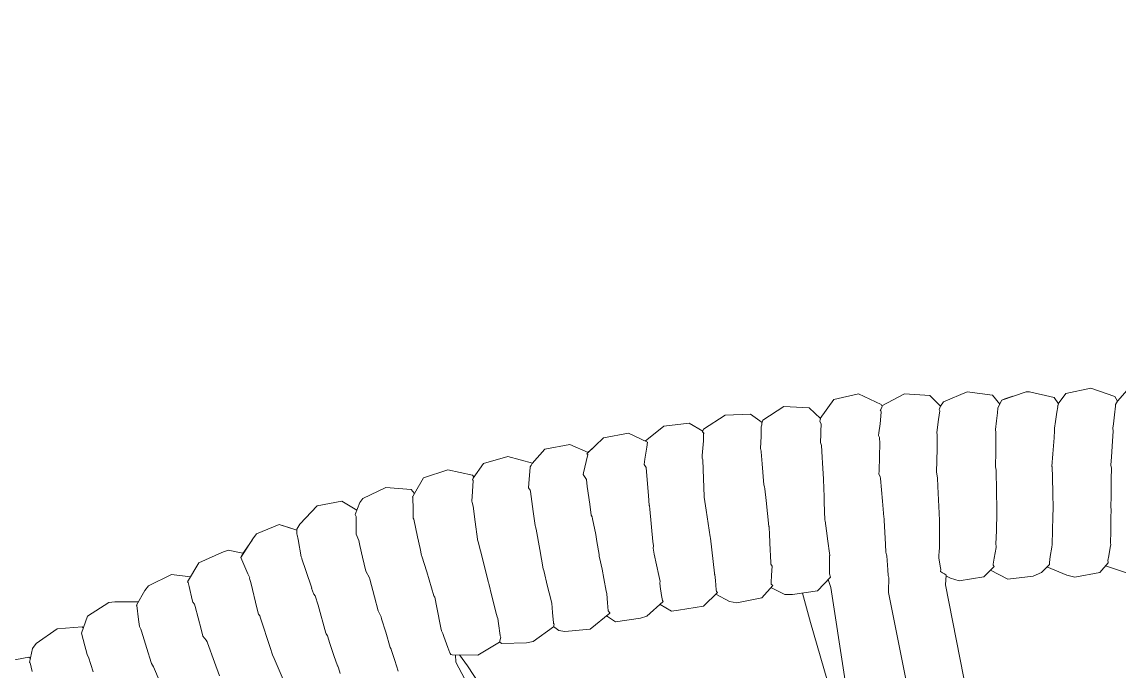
# Model space of a CAD drawing. Header units: centimetres. Extents: x 5488 to 20269, y -31398 to -19684.
# Drawn here: x 6311.59 to 6330.26, y -23742.49 to -23731.44 of the extents above; entities that cross this region are included whole.
import ezdxf

# ---------------------------------------------------------------- set-up
doc = ezdxf.new("R2010")
doc.units = ezdxf.units.CM
doc.layers.add('xxx_Auto_Kaplama_Ahşap Tarama', color=16, linetype='Continuous', lineweight=5)
doc.layers.add('xxx_Auto_Tefris_Tefris', color=32, linetype='Continuous', lineweight=15)

# ---------------------------------------------------------------- blocks, each defined once
blk = doc.blocks.new('trtetre')
at = {"color": 0, "linetype": 'ByBlock'}
for points in [[(428.488, 79.593), (428.654, 79.406)], [(429.103, 79.625), (428.694, 79.484)], [(429.103, 79.625), (429.53, 79.537)], [(429.53, 79.537), (429.659, 79.36)], [(429.73, 79.466), (430.151, 79.566)], [(430.151, 79.566), (430.207, 79.564)], [(430.617, 79.422), (430.207, 79.564)], [(430.781, 79.505), (431.212, 79.563)], [(431.212, 79.563), (431.612, 79.394)], [(431.844, 79.5), (432.276, 79.53)], [(432.276, 79.53), (432.662, 79.326)], [(432.67, 79.347), (433.06, 79.53)], [(433.06, 79.53), (433.478, 79.434)], [(428.653, 79.405), (428.694, 79.484)], [(428.669, 79.374), (428.653, 79.405)], [(428.685, 79.345), (428.669, 79.374)], [(428.685, 79.345), (428.688, 79.337)], [(429.658, 79.358), (429.73, 79.466)], [(429.661, 79.341), (429.658, 79.358)], [(430.57, 79.447), (430.431, 79.487)], [(430.57, 79.447), (430.617, 79.422)], [(430.617, 79.422), (430.689, 79.292)], [(430.654, 79.355), (430.781, 79.505)], [(431.612, 79.394), (431.664, 79.318)], [(431.661, 79.322), (431.844, 79.5)], [(432.657, 79.313), (432.67, 79.347)], [(433.478, 79.434), (433.708, 79.111)], [(428.688, 79.337), (428.684, 79.322)], [(428.703, 79.173), (428.684, 79.322)], [(428.722, 79.018), (428.703, 79.173)], [(429.668, 79.325), (429.661, 79.341)], [(429.671, 79.317), (429.665, 79.307)], [(429.681, 79.218), (429.665, 79.307)], [(429.668, 79.325), (429.67, 79.317)], [(429.707, 79.061), (429.681, 79.218)], [(430.689, 79.292), (430.686, 79.284)], [(430.695, 79.208), (430.686, 79.284)], [(430.711, 79.068), (430.695, 79.208)], [(431.688, 79.264), (431.664, 79.318)], [(431.683, 79.253), (431.677, 79.242)], [(431.697, 79.093), (431.677, 79.242)], [(431.688, 79.264), (431.683, 79.253)], [(432.677, 79.265), (432.657, 79.313)], [(432.675, 79.223), (432.674, 79.216)], [(432.69, 79.018), (432.674, 79.216)], [(432.675, 79.223), (432.679, 79.24)], [(432.677, 79.265), (432.681, 79.259)], [(432.69, 79.25), (432.679, 79.24)], [(432.681, 79.259), (432.69, 79.25)], [(433.705, 79.107), (433.898, 79.293)], [(433.898, 79.293), (434.327, 79.315)], [(434.327, 79.315), (434.688, 79.081)], [(434.697, 79.044), (434.895, 79.185)], [(434.895, 79.185), (435.329, 79.166)], [(435.329, 79.166), (435.697, 78.927)], [(428.722, 79.018), (428.731, 78.946)], [(429.707, 79.061), (429.726, 78.943)], [(430.711, 79.068), (430.729, 78.92)], [(431.697, 79.093), (431.728, 78.87)], [(432.69, 79.017), (432.711, 78.865)], [(433.715, 79.056), (433.691, 79.016)], [(433.697, 78.886), (433.691, 79.016)], [(433.712, 79.079), (433.705, 79.107)], [(433.712, 79.079), (433.715, 79.069)], [(433.715, 79.069), (433.715, 79.056)], [(434.688, 79.081), (434.701, 79.028)], [(434.706, 79.004), (434.701, 79.028)], [(434.706, 79.004), (434.714, 78.968)], [(434.714, 78.969), (434.712, 78.965)], [(435.709, 78.896), (435.939, 79.029)], [(435.939, 79.029), (436.37, 78.979)], [(436.37, 78.979), (436.686, 78.725)], [(428.731, 78.946), (428.723, 78.896)], [(428.736, 78.721), (428.723, 78.896)], [(429.726, 78.943), (429.721, 78.904)], [(429.731, 78.78), (429.721, 78.904)], [(430.729, 78.92), (430.719, 78.871)], [(430.72, 78.821), (430.719, 78.871)], [(430.723, 78.546), (430.72, 78.821)], [(431.722, 78.833), (431.719, 78.812)], [(431.721, 78.594), (431.719, 78.812)], [(431.728, 78.87), (431.722, 78.833)], [(432.7, 78.779), (432.701, 78.788)], [(432.717, 78.819), (432.701, 78.788)], [(432.711, 78.865), (432.717, 78.819)], [(433.697, 78.886), (433.7, 78.841)], [(433.7, 78.841), (433.706, 78.703)], [(434.712, 78.958), (434.712, 78.965)], [(434.717, 78.806), (434.712, 78.958)], [(434.717, 78.806), (434.725, 78.596)], [(435.693, 78.858), (435.69, 78.853)], [(435.694, 78.85), (435.69, 78.853)], [(435.711, 78.882), (435.693, 78.858)], [(435.697, 78.73), (435.694, 78.85)], [(435.697, 78.927), (435.713, 78.885)], [(435.711, 78.882), (435.713, 78.885)], [(436.97, 78.862), (436.647, 78.706)], [(436.97, 78.862), (437.395, 78.779)], [(428.753, 78.458), (428.736, 78.721)], [(429.749, 78.507), (429.731, 78.78)], [(432.698, 78.695), (432.7, 78.775)], [(432.698, 78.695), (432.709, 78.219)], [(432.7, 78.779), (432.7, 78.775)], [(433.676, 78.449), (433.689, 78.649)], [(433.706, 78.703), (433.689, 78.649)], [(434.725, 78.596), (434.714, 78.552)], [(435.697, 78.73), (435.717, 78.477)], [(436.659, 78.622), (436.647, 78.706)], [(436.659, 78.622), (436.696, 78.414)], [(437.395, 78.779), (437.682, 78.507)], [(437.566, 78.617), (437.662, 78.532)], [(437.661, 78.532), (437.97, 78.665)], [(438.395, 78.586), (437.97, 78.665)], [(428.753, 78.458), (428.763, 78.314)], [(429.749, 78.507), (429.766, 78.29)], [(430.723, 78.546), (430.729, 78.285)], [(431.721, 78.594), (431.729, 78.194)], [(433.676, 78.449), (433.671, 78.351)], [(434.696, 78.34), (434.712, 78.539)], [(434.714, 78.552), (434.712, 78.539)], [(435.72, 78.433), (435.706, 78.403)], [(435.717, 78.477), (435.72, 78.433)], [(436.696, 78.414), (436.705, 78.327)], [(437.666, 78.525), (437.661, 78.532)], [(437.682, 78.507), (437.664, 78.495)], [(437.691, 78.378), (437.664, 78.495)], [(437.666, 78.525), (437.675, 78.514)], [(438.395, 78.586), (438.613, 78.341)], [(438.608, 78.346), (439.026, 78.465)], [(439.026, 78.465), (439.442, 78.344)], [(428.763, 78.314), (428.754, 78.265)], [(428.757, 78.077), (428.754, 78.265)], [(429.759, 78.111), (429.765, 78.288)], [(429.766, 78.29), (429.765, 78.288)], [(430.729, 78.285), (430.718, 78.231)], [(430.718, 78.217), (430.718, 78.231)], [(433.671, 78.351), (433.655, 78.08)], [(434.696, 78.34), (434.67, 77.982)], [(435.7, 78.238), (435.686, 77.781)], [(435.7, 78.238), (435.706, 78.403)], [(436.665, 78.203), (436.672, 78.274)], [(436.705, 78.327), (436.672, 78.274)], [(437.691, 78.378), (437.738, 78.185)], [(438.613, 78.341), (438.63, 78.309)], [(438.63, 78.309), (438.632, 78.301)], [(438.646, 78.285), (438.632, 78.301)], [(438.646, 78.281), (438.646, 78.285)], [(438.646, 78.281), (438.669, 78.005)], [(439.442, 78.344), (439.618, 78.092)], [(439.624, 78.144), (440.047, 78.235)], [(440.047, 78.235), (440.46, 78.097)], [(428.76, 77.803), (428.757, 78.077)], [(429.751, 77.834), (429.759, 78.111)], [(430.711, 77.877), (430.718, 78.217)], [(431.709, 77.954), (431.717, 78.101)], [(431.717, 78.101), (431.729, 78.194)], [(432.684, 78.085), (432.648, 77.7)], [(432.684, 78.085), (432.688, 78.122)], [(432.71, 78.162), (432.688, 78.122)], [(432.709, 78.219), (432.71, 78.162)], [(433.642, 77.778), (433.652, 78.068)], [(433.655, 78.08), (433.652, 78.068)], [(436.665, 78.203), (436.631, 77.8)], [(437.673, 77.95), (437.688, 78.068)], [(437.744, 78.155), (437.688, 78.068)], [(437.738, 78.185), (437.744, 78.155)], [(439.603, 78.114), (439.624, 78.144)], [(439.625, 78.071), (439.614, 78.053)], [(439.629, 77.869), (439.614, 78.053)], [(439.626, 78.072), (439.618, 78.092)], [(440.46, 78.097), (440.616, 77.833)], [(430.711, 77.877), (430.707, 77.558)], [(431.709, 77.954), (431.686, 77.499)], [(434.632, 77.712), (434.655, 77.91)], [(434.655, 77.91), (434.66, 77.943)], [(434.67, 77.982), (434.66, 77.943)], [(437.673, 77.95), (437.631, 77.653)], [(438.593, 77.528), (438.64, 77.869)], [(438.642, 77.877), (438.64, 77.869)], [(438.642, 77.877), (438.645, 77.888)], [(438.675, 77.931), (438.645, 77.888)], [(438.669, 78.005), (438.675, 77.931)], [(439.64, 77.704), (439.629, 77.869)], [(440.615, 77.833), (440.67, 77.898)], [(440.616, 77.833), (440.67, 77.898)], [(440.67, 77.898), (441.1, 77.933)], [(441.1, 77.933), (441.494, 77.748)], [(428.76, 77.803), (428.763, 77.588)], [(429.751, 77.834), (429.745, 77.583)], [(432.639, 77.567), (432.648, 77.7)], [(433.64, 77.685), (433.629, 77.378)], [(433.642, 77.778), (433.64, 77.685)], [(434.632, 77.712), (434.583, 77.273)], [(435.648, 77.547), (435.682, 77.772)], [(435.686, 77.779), (435.682, 77.772)], [(435.686, 77.78), (435.686, 77.779)], [(436.631, 77.8), (436.619, 77.627)], [(439.632, 77.677), (439.615, 77.616)], [(439.632, 77.677), (439.64, 77.704)], [(440.636, 77.791), (440.616, 77.833)], [(440.641, 77.78), (440.636, 77.79)], [(440.639, 77.561), (440.642, 77.767)], [(440.641, 77.78), (440.645, 77.773)], [(440.645, 77.773), (440.642, 77.767)], [(441.494, 77.748), (441.543, 77.677)], [(441.543, 77.677), (441.624, 77.475)], [(441.593, 77.55), (441.85, 77.702)], [(441.85, 77.702), (442.271, 77.623)], [(428.763, 77.588), (428.761, 77.573)], [(428.762, 77.402), (428.761, 77.573)], [(429.747, 77.571), (429.745, 77.583)], [(429.749, 77.449), (429.747, 77.571)], [(430.707, 77.558), (430.702, 77.522)], [(430.702, 77.504), (430.702, 77.522)], [(430.712, 77.204), (430.702, 77.504)], [(431.683, 77.387), (431.687, 77.481)], [(431.687, 77.481), (431.686, 77.499)], [(432.63, 77.427), (432.639, 77.567)], [(435.648, 77.547), (435.581, 77.092)], [(436.61, 77.565), (436.556, 77.017)], [(436.61, 77.565), (436.616, 77.622)], [(436.619, 77.627), (436.616, 77.622)], [(437.631, 77.653), (437.609, 77.465)], [(438.56, 77.285), (438.593, 77.528)], [(439.58, 77.349), (439.615, 77.616)], [(440.636, 77.474), (440.634, 77.413)], [(440.636, 77.474), (440.639, 77.561)], [(441.624, 77.475), (441.607, 77.439)], [(442.271, 77.623), (442.565, 77.308)], [(428.765, 77.192), (428.762, 77.402)], [(429.756, 77.193), (429.749, 77.449)], [(431.682, 77.305), (431.68, 76.912)], [(431.682, 77.305), (431.683, 77.387)], [(432.599, 76.964), (432.619, 77.379)], [(432.624, 77.404), (432.619, 77.379)], [(432.624, 77.404), (432.63, 77.427)], [(433.591, 77.113), (433.626, 77.369)], [(433.629, 77.378), (433.626, 77.369)], [(437.583, 77.399), (437.529, 77.136)], [(437.583, 77.399), (437.59, 77.433)], [(437.609, 77.465), (437.59, 77.433)], [(439.542, 77.053), (439.58, 77.349)], [(440.562, 77.095), (440.626, 77.394)], [(440.634, 77.413), (440.626, 77.394)], [(441.608, 77.376), (441.607, 77.439)], [(441.608, 77.293), (441.608, 77.376)], [(441.608, 77.293), (441.609, 77.137)], [(442.565, 77.308), (442.616, 77.224)], [(442.616, 77.207), (442.916, 77.307)], [(442.737, 77.25), (442.916, 77.307)], [(442.916, 77.307), (443.304, 77.144)], [(428.765, 77.192), (428.768, 76.985)], [(429.756, 77.193), (429.762, 76.975)], [(430.712, 77.204), (430.72, 76.971)], [(433.591, 77.113), (433.584, 77.061)], [(434.565, 76.986), (434.574, 77.151)], [(434.574, 77.149), (434.577, 77.241)], [(434.579, 77.246), (434.577, 77.241)], [(434.581, 77.263), (434.579, 77.246)], [(434.583, 77.273), (434.581, 77.263)], [(437.509, 77.013), (437.529, 77.136)], [(438.482, 76.88), (438.542, 77.222)], [(438.553, 77.263), (438.542, 77.222)], [(438.553, 77.263), (438.56, 77.285)], [(441.609, 77.137), (441.561, 77.03)], [(442.593, 77.048), (442.608, 77.128)], [(442.609, 77.131), (442.608, 77.128)], [(442.615, 77.142), (442.609, 77.131)], [(442.616, 77.224), (442.615, 77.141)], [(442.719, 77.241), (442.737, 77.25)], [(443.304, 77.144), (443.363, 77.059)], [(428.768, 76.985), (428.764, 76.966)], [(428.774, 76.912), (428.764, 76.966)], [(429.762, 76.975), (429.761, 76.966)], [(429.768, 76.917), (429.761, 76.966)], [(429.795, 76.758), (429.768, 76.917)], [(430.717, 76.934), (430.715, 76.911)], [(430.72, 76.971), (430.717, 76.934)], [(432.592, 76.832), (432.599, 76.964)], [(433.584, 77.061), (433.548, 76.778)], [(434.565, 76.986), (434.549, 76.655)], [(435.554, 76.875), (435.577, 77.07)], [(435.581, 77.092), (435.578, 77.07)], [(436.556, 77.017), (436.548, 76.939)], [(436.555, 76.904), (436.548, 76.939)], [(437.473, 76.792), (437.509, 77.013)], [(439.451, 76.701), (439.529, 77.011)], [(439.54, 77.041), (439.529, 77.011)], [(439.542, 77.053), (439.54, 77.041)], [(440.519, 76.897), (440.562, 77.095)], [(441.496, 76.747), (441.543, 76.948)], [(441.543, 76.948), (441.561, 77.03)], [(442.593, 77.048), (442.542, 76.751)], [(443.363, 77.059), (443.569, 76.745)], [(443.377, 77.038), (443.537, 76.809)], [(428.799, 76.773), (428.774, 76.912)], [(428.799, 76.773), (428.815, 76.69)], [(429.795, 76.758), (429.811, 76.655)], [(430.748, 76.729), (430.715, 76.911)], [(430.748, 76.729), (430.766, 76.628)], [(431.689, 76.733), (431.664, 76.567)], [(431.682, 76.891), (431.68, 76.912)], [(431.685, 76.864), (431.682, 76.891)], [(431.693, 76.759), (431.685, 76.864)], [(431.689, 76.733), (431.693, 76.759)], [(432.562, 76.53), (432.579, 76.769)], [(432.582, 76.786), (432.579, 76.769)], [(432.582, 76.786), (432.592, 76.832)], [(433.55, 76.77), (433.548, 76.778)], [(433.551, 76.645), (433.55, 76.77)], [(435.554, 76.875), (435.509, 76.477)], [(436.533, 76.798), (436.458, 76.434)], [(436.533, 76.798), (436.555, 76.904)], [(437.42, 76.543), (437.466, 76.741)], [(437.466, 76.741), (437.469, 76.762)], [(437.473, 76.792), (437.469, 76.762)], [(438.424, 76.547), (438.482, 76.88)], [(440.406, 76.5), (440.487, 76.765)], [(440.493, 76.779), (440.487, 76.765)], [(440.519, 76.897), (440.493, 76.779)], [(441.496, 76.747), (441.442, 76.511)], [(442.531, 76.729), (442.528, 76.721)], [(442.542, 76.751), (442.531, 76.729)], [(443.533, 76.815), (443.786, 76.865)], [(443.535, 76.664), (443.569, 76.745)], [(443.542, 76.796), (443.537, 76.809)], [(443.542, 76.796), (443.555, 76.766)], [(443.786, 76.865), (443.89, 76.826)], [(443.89, 76.826), (444.284, 76.652)], [(428.484, 76.478), (428.858, 76.598)], [(428.815, 76.69), (428.813, 76.66)], [(428.813, 76.66), (428.813, 76.652)], [(428.813, 76.652), (428.952, 76.485)], [(429.515, 76.439), (429.853, 76.581)], [(429.811, 76.654), (429.811, 76.63)], [(429.811, 76.63), (429.811, 76.624)], [(429.811, 76.624), (429.945, 76.485)], [(430.768, 76.614), (430.752, 76.59)], [(430.752, 76.59), (430.923, 76.412)], [(430.766, 76.628), (430.767, 76.623)], [(430.767, 76.623), (430.768, 76.614)], [(431.664, 76.567), (431.658, 76.537)], [(433.551, 76.645), (433.551, 76.582)], [(433.551, 76.582), (433.551, 76.462)], [(434.548, 76.627), (434.528, 76.595)], [(434.537, 76.439), (434.528, 76.595)], [(434.549, 76.644), (434.548, 76.627)], [(434.549, 76.655), (434.549, 76.644)], [(437.42, 76.543), (437.393, 76.386)], [(438.424, 76.547), (438.414, 76.521)], [(439.361, 76.334), (439.451, 76.701)], [(442.463, 76.523), (442.528, 76.721)], [(443.535, 76.664), (443.452, 76.466)], [(444.284, 76.652), (444.478, 76.328)], [(429.375, 76.406), (428.952, 76.485)], [(429.375, 76.406), (429.515, 76.439)], [(429.945, 76.485), (430.088, 76.422)], [(430.088, 76.422), (430.518, 76.375)], [(430.811, 76.528), (430.518, 76.375)], [(430.923, 76.412), (431.346, 76.346)], [(431.346, 76.346), (431.494, 76.389)], [(431.494, 76.389), (431.57, 76.429)], [(431.597, 76.462), (431.569, 76.442)], [(431.569, 76.442), (431.578, 76.277)], [(431.63, 76.482), (431.597, 76.462)], [(431.63, 76.482), (431.664, 76.504)], [(431.664, 76.504), (431.658, 76.537)], [(432.547, 76.411), (432.544, 76.401)], [(432.546, 76.166), (432.544, 76.401)], [(432.547, 76.411), (432.555, 76.438)], [(432.555, 76.438), (432.562, 76.53)], [(433.573, 76.367), (433.527, 76.232)], [(433.551, 76.462), (433.533, 76.41)], [(433.533, 76.41), (433.754, 76.175)], [(434.537, 76.439), (434.544, 76.318)], [(435.492, 76.35), (435.501, 76.452)], [(435.507, 76.459), (435.501, 76.452)], [(435.509, 76.477), (435.507, 76.459)], [(436.458, 76.434), (436.436, 76.331)], [(437.393, 76.386), (437.354, 76.168)], [(438.348, 76.251), (438.414, 76.521)], [(440.323, 76.227), (440.406, 76.5)], [(441.296, 76.075), (441.376, 76.374)], [(441.376, 76.374), (441.382, 76.396)], [(441.442, 76.511), (441.382, 76.396)], [(442.463, 76.523), (442.363, 76.221)], [(443.399, 76.315), (443.419, 76.385)], [(443.452, 76.466), (443.417, 76.395)], [(443.419, 76.385), (443.417, 76.395)], [(444.427, 76.413), (444.751, 76.452)], [(444.751, 76.452), (445.138, 76.257)], [(431.578, 76.277), (430.964, 73.155)], [(433.527, 76.232), (433.062, 73.198)], [(433.754, 76.175), (434.18, 76.111)], [(434.312, 76.111), (434.548, 76.23)], [(434.546, 76.289), (434.517, 76.264)], [(434.517, 76.264), (434.706, 76.055)], [(434.544, 76.318), (434.546, 76.289)], [(435.48, 76.194), (435.477, 76.162)], [(435.492, 76.35), (435.48, 76.194)], [(436.431, 76.249), (436.408, 76.095)], [(436.431, 76.249), (436.441, 76.313)], [(436.441, 76.313), (436.436, 76.331)], [(437.354, 76.168), (437.345, 76.151)], [(438.294, 76.03), (438.348, 76.251)], [(439.296, 76.085), (439.35, 76.301)], [(439.355, 76.311), (439.35, 76.301)], [(439.361, 76.334), (439.355, 76.311)], [(440.323, 76.227), (440.282, 76.092)], [(442.364, 76.222), (442.33, 76.127)], [(443.399, 76.315), (443.288, 75.863)], [(444.446, 76.249), (444.397, 76.022)], [(444.446, 76.249), (444.463, 76.319)], [(444.478, 76.328), (444.463, 76.319)], [(445.138, 76.257), (445.203, 76.181)], [(445.203, 76.181), (445.342, 75.929)], [(432.548, 76.146), (431.931, 73.047)], [(432.547, 76.161), (432.549, 76.148)], [(432.549, 76.148), (432.548, 76.146)], [(434.009, 76.136), (433.878, 75.635)], [(434.18, 76.111), (434.312, 76.111)], [(434.706, 76.055), (435.131, 75.972)], [(435.131, 75.972), (435.252, 75.994)], [(435.252, 75.994), (435.485, 76.118)], [(435.477, 76.162), (435.458, 76.145)], [(435.458, 76.145), (435.695, 75.911)], [(436.396, 76.009), (436.381, 75.991)], [(436.658, 75.746), (436.381, 75.991)], [(436.408, 76.095), (436.396, 76.009)], [(437.342, 76.126), (437.332, 75.97)], [(437.342, 76.126), (437.345, 76.151)], [(438.284, 75.983), (438.277, 75.963)], [(438.294, 76.03), (438.284, 75.983)], [(439.218, 75.77), (439.296, 76.085)], [(440.234, 75.89), (440.269, 76.064)], [(440.282, 76.092), (440.269, 76.064)], [(441.296, 76.075), (441.232, 75.832)], [(442.255, 75.93), (442.302, 76.09)], [(442.328, 76.12), (442.302, 76.09)], [(442.33, 76.127), (442.328, 76.12)], [(444.388, 75.981), (444.355, 75.946)], [(444.397, 76.022), (444.388, 75.981)], [(445.711, 75.988), (445.31, 75.986)], [(445.711, 75.988), (445.812, 75.975)], [(435.695, 75.911), (436.121, 75.843)], [(436.121, 75.843), (436.24, 75.827)], [(436.24, 75.827), (436.435, 75.944)], [(437.29, 75.796), (437.291, 75.799)], [(437.29, 75.796), (437.29, 75.795)], [(437.29, 75.796), (437.291, 75.792)], [(437.318, 75.834), (437.291, 75.799)], [(437.332, 75.97), (437.318, 75.834)], [(438.251, 75.629), (438.266, 75.803)], [(438.266, 75.803), (438.277, 75.963)], [(440.163, 75.545), (440.234, 75.89)], [(441.232, 75.832), (441.183, 75.73)], [(442.255, 75.93), (442.122, 75.453)], [(443.288, 75.863), (443.267, 75.776)], [(444.345, 75.91), (444.246, 75.52)], [(444.345, 75.91), (444.355, 75.946)], [(445.308, 75.684), (445.34, 75.927)], [(445.342, 75.929), (445.34, 75.927)], [(445.812, 75.975), (446.18, 75.745)], [(433.878, 75.635), (433.132, 73.07)], [(436.658, 75.746), (436.766, 75.712)], [(436.766, 75.712), (437.194, 75.648)], [(437.194, 75.648), (437.345, 75.748)], [(437.291, 75.792), (437.622, 75.523)], [(438.246, 75.62), (438.237, 75.609)], [(438.237, 75.608), (438.248, 75.562)], [(438.246, 75.62), (438.251, 75.629)], [(439.156, 75.412), (439.185, 75.621)], [(439.185, 75.621), (439.196, 75.704)], [(439.209, 75.733), (439.196, 75.704)], [(439.218, 75.77), (439.209, 75.733)], [(441.103, 75.473), (441.173, 75.698)], [(441.173, 75.698), (441.183, 75.73)], [(443.233, 75.711), (443.07, 75.212)], [(443.233, 75.711), (443.245, 75.75)], [(443.267, 75.776), (443.245, 75.75)], [(445.295, 75.567), (445.308, 75.684)], [(446.18, 75.745), (446.282, 75.454)], [(438.053, 75.484), (437.622, 75.523)], [(438.053, 75.484), (438.159, 75.498)], [(438.159, 75.498), (438.247, 75.565)], [(438.248, 75.562), (438.596, 75.314)], [(440.113, 75.399), (440.132, 75.447)], [(440.153, 75.491), (440.132, 75.447)], [(440.163, 75.545), (440.153, 75.491)], [(441.103, 75.473), (441.025, 75.212)], [(442.119, 75.441), (442.094, 75.41)], [(442.122, 75.453), (442.119, 75.441)], [(444.246, 75.52), (444.217, 75.405)], [(445.167, 75.191), (445.257, 75.489)], [(445.273, 75.521), (445.257, 75.489)], [(445.273, 75.521), (445.295, 75.566)], [(446.224, 75.239), (446.281, 75.452)], [(446.25, 75.545), (446.27, 75.561)], [(446.27, 75.561), (446.695, 75.528)], [(446.282, 75.454), (446.281, 75.452)], [(447.051, 75.277), (446.695, 75.528)], [(438.596, 75.314), (438.709, 75.291)], [(438.709, 75.291), (439.133, 75.278)], [(439.166, 75.308), (439.133, 75.278)], [(439.155, 75.41), (439.144, 75.384)], [(439.144, 75.384), (439.167, 75.303)], [(439.155, 75.41), (439.156, 75.412)], [(439.167, 75.303), (439.538, 75.079)], [(440.044, 75.211), (440.113, 75.399)], [(442.052, 75.278), (441.986, 75.071)], [(442.052, 75.278), (442.094, 75.41)], [(444.017, 74.959), (444.136, 75.289)], [(444.144, 75.307), (444.136, 75.289)], [(444.144, 75.307), (444.158, 75.335)], [(444.217, 75.405), (444.158, 75.335)], [(446.19, 75.112), (446.224, 75.238)], [(447.051, 75.277), (447.116, 75.191)], [(439.538, 75.079), (439.974, 75.087)], [(439.847, 75.084), (439.713, 74.899)], [(439.918, 75.086), (439.909, 74.96)], [(439.974, 75.087), (439.993, 75.088)], [(439.993, 75.088), (440.004, 75.109)], [(440.012, 75.121), (440.004, 75.11)], [(440.044, 75.211), (440.012, 75.121)], [(440.951, 74.991), (441.003, 75.156)], [(441.003, 75.156), (441.011, 75.182)], [(441.025, 75.212), (441.011, 75.182)], [(441.986, 75.071), (441.923, 74.897)], [(443.004, 75.025), (443.03, 75.086)], [(443.07, 75.212), (443.03, 75.087)], [(445.095, 74.953), (445.167, 75.191)], [(446.183, 75.087), (446.158, 75.047)], [(446.19, 75.112), (446.183, 75.087)], [(447.116, 75.191), (447.166, 74.957)], [(439.713, 74.899), (438.305, 72.753)], [(439.909, 74.96), (438.562, 72.411)], [(440.951, 74.991), (440.893, 74.808)], [(441.877, 74.768), (441.908, 74.862)], [(441.92, 74.89), (441.908, 74.863)], [(441.923, 74.897), (441.92, 74.89)], [(443.004, 75.025), (442.851, 74.667)], [(443.933, 74.728), (444.017, 74.959)], [(444.941, 74.614), (445.055, 74.879)], [(445.087, 74.938), (445.055, 74.879)], [(445.087, 74.938), (445.095, 74.953)], [(446.082, 74.794), (446.158, 75.047)], [(447.119, 74.799), (447.156, 74.948)], [(447.151, 75.027), (447.178, 75.045)], [(447.166, 74.957), (447.156, 74.948)], [(447.178, 75.045), (447.598, 74.964)]]:
    blk.add_lwpolyline(points, dxfattribs=at)
blk = doc.blocks.new('koltukrewrweewr')
at = {"xscale": -1, "rotation": 270}
blk.add_blockref('trtetre', (-925.958, -51.65), dxfattribs=at)

msp = doc.modelspace()

# ---------------------------------------------------------------- hatches: boundary and pattern name
at = {"layer": 'xxx_Auto_Kaplama_Ahşap Tarama'}
h = msp.add_hatch(dxfattribs=at)
h.set_pattern_fill('AR-CONC', color=256, scale=0.5)
h.set_pattern_definition([(50, (809.53, -3617.59), (91.09233, -7.96954), [9.525, -104.775]), (355, (809.53, -3617.59), (-17.6217, 95.52842), [7.62, -83.8203]), (100.45144, (817.12, -3618.255), (73.47062, 87.55888), [8.095, -89.04512]), (46.1842, (809.53, -3592.19), (135.5395, -21.02116), [14.2875, -157.1625]), (96.63556, (820.83, -3593.94), (118.70207, 123.71306), [12.1425, -133.5678]), (351.18415, (809.53, -3592.19), (118.70207, 123.71306), [11.43, -125.72987]), (21, (822.23, -3598.54), (75.8072, -51.1326), [9.525, -104.775]), (326, (822.23, -3598.54), (30.901, 92.09398), [7.62, -83.82]), (71.45144, (828.55, -3602.8), (106.7082, 40.96138), [8.095, -89.04497]), (37.5, (809.53, -3617.59), (1.5443, 42.27752), [0, -82.804, 0, -85.09, 0, -84.1375]), (7.5, (809.53, -3617.59), (33.40983, 50.09029), [0, -48.514, 0, -80.899, 0, -32.0675]), (327.5, (781.21, -3617.59), (67.795298, -2.864372), [0, -31.75, 0, -99.06, 0, -131.445]), (317.5, (768.51, -3617.59), (74.06459, 12.71325), [0, -41.275, 0, -65.786, 0, -93.345])])
edge = h.paths.add_edge_path()
edge.add_line((9312.934, -27555.319), (9330.626, -27555.319))
edge.add_arc((9330.626, -27548.319), 7, 270, 349.5592)
edge.add_arc((-12655703.852, 2009176.564), 12827763.879, 350.8642093147, 350.8644691226)
edge.add_line((9346.746, -27492.157), (9332.45, -27492.157))
edge.add_line((9332.45, -27492.157), (9332.449, -27061.102))
edge.add_line((9332.449, -27061.102), (9346.746, -27061.102))
edge.add_arc((-12660642.429, -2064524.007), 12832765.905, 9.1355309233, 9.1357906395)
edge.add_arc((9330.626, -27004.939), 7, 10.4408, 90)
edge.add_line((9330.626, -26997.939), (9312.934, -26997.939))
edge.add_arc((9312.934, -27004.939), 7, 90, 170.4864)
edge.add_arc((10864.464, -27276.629), 1582.138, 170.069442, 189.930558)
edge.add_arc((9312.934, -27548.319), 7, 189.5136, 270)

# ---------------------------------------------------------------- block references
at = {"layer": 'xxx_Auto_Tefris_Tefris', "rotation": 90}
msp.add_blockref('koltukrewrweewr', (6707.237, -22891.342), dxfattribs=at)

doc.saveas('drawing.dxf')
